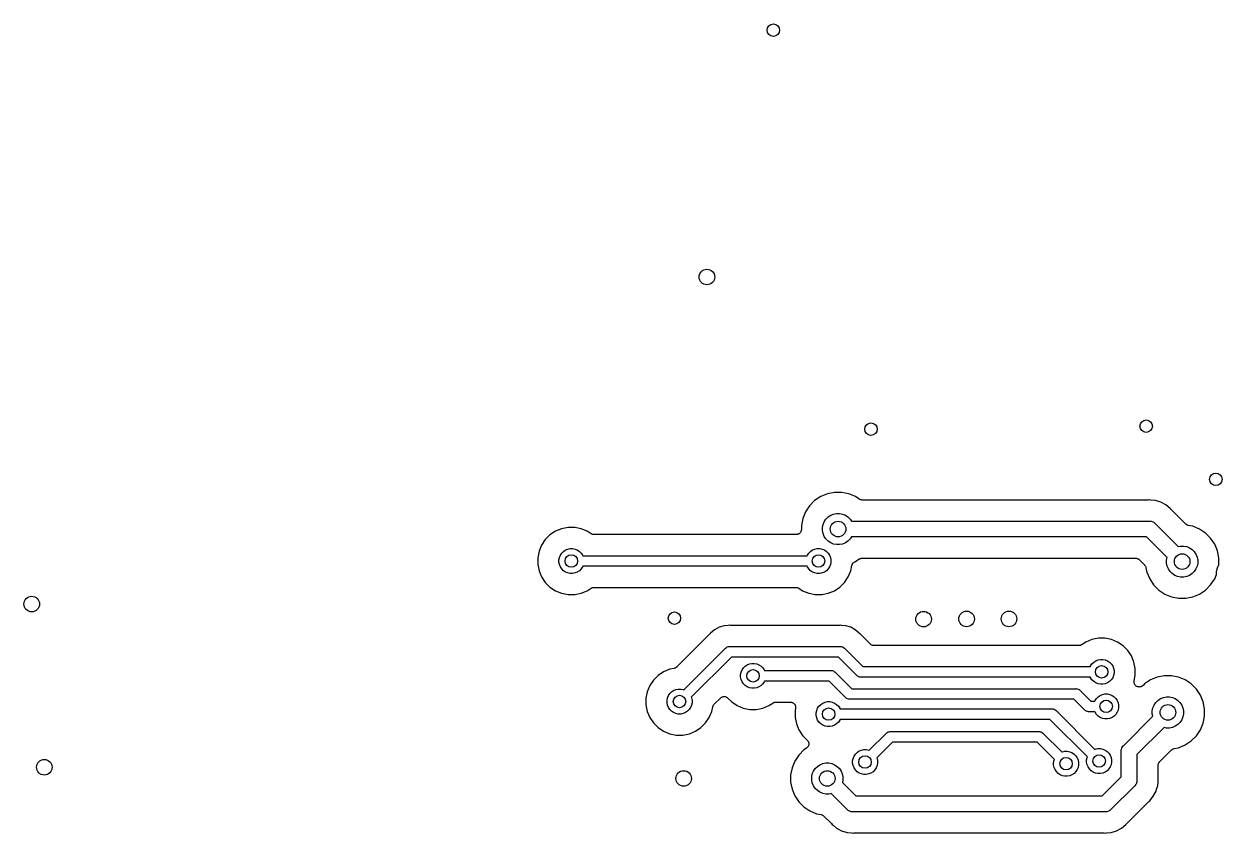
# Model space of a CAD drawing. Extents: x -66 to 211, y -177 to 13.
# Drawn here: x 73.75 to 102.59, y -122.02 to -102.54 of the extents above; entities that cross this region are included whole.
import ezdxf

# ---------------------------------------------------------------- set-up
doc = ezdxf.new("R2010")
doc.units = 0
doc.layers.add('BLACK', color=7, linetype='CONTINUOUS')

msp = doc.modelspace()

# ---------------------------------------------------------------- linework, layer by layer
at = {"layer": 'BLACK', "linetype": 'CONTINUOUS'}
for p, q in [((93.0925, -113.852), (92.9318, -113.919)), ((93.2631, -113.818), (93.0925, -113.852)), ((93.437, -113.818), (93.2631, -113.818)), ((93.6076, -113.852), (93.437, -113.818)), ((93.7683, -113.919), (93.6076, -113.852)), ((92.6642, -114.138), (92.5676, -114.283)), ((92.7872, -114.015), (92.6642, -114.138)), ((92.9318, -113.919), (92.7872, -114.015)), ((93.862, -113.981), (93.7683, -113.919)), ((93.8723, -113.987), (93.862, -113.981)), ((93.8826, -113.993), (93.8723, -113.987)), ((93.8832, -113.993), (93.8826, -113.993)), ((93.8839, -113.993), (93.8832, -113.993)), ((93.895, -113.996), (93.8839, -113.993)), ((93.9062, -114), (93.895, -113.996)), ((93.9069, -114), (93.9062, -114)), ((93.9076, -114), (93.9069, -114)), ((93.9192, -114.002), (93.9076, -114)), ((93.9308, -114.003), (93.9192, -114.002)), ((93.9322, -114.003), (93.9308, -114.003)), ((93.9323, -114.003), (93.9322, -114.003)), ((93.9326, -114.003), (93.9323, -114.003)), ((93.9323, -114.003), (93.9323, -114.003)), ((100.81, -114.003), (93.9326, -114.003)), ((100.815, -114.002), (100.81, -114.003)), ((100.821, -114.002), (100.815, -114.002)), ((100.823, -114.002), (100.821, -114.002)), ((100.851, -113.999), (100.823, -114.002)), ((100.879, -114.002), (100.851, -113.999)), ((100.988, -114.013), (100.879, -114.002)), ((100.879, -114.002), (100.879, -114.002)), ((101.119, -114.053), (100.988, -114.013)), ((101.241, -114.118), (101.119, -114.053)), ((101.347, -114.205), (101.241, -114.118)), ((92.501, -114.444), (92.4671, -114.614)), ((92.5676, -114.283), (92.501, -114.444)), ((93.0178, -114.524), (93.0588, -114.462)), ((93.0588, -114.462), (93.111, -114.41)), ((93.111, -114.41), (93.1725, -114.369)), ((93.1725, -114.369), (93.2407, -114.341)), ((93.2407, -114.341), (93.3131, -114.326)), ((93.3131, -114.326), (93.387, -114.326)), ((93.387, -114.326), (93.4595, -114.341)), ((93.4595, -114.341), (93.5277, -114.369)), ((93.5277, -114.369), (93.5891, -114.41)), ((93.5891, -114.41), (93.6414, -114.462)), ((93.6414, -114.462), (93.6738, -114.511)), ((101.365, -114.227), (101.347, -114.205)), ((101.369, -114.231), (101.365, -114.227)), ((101.372, -114.235), (101.369, -114.231)), ((101.373, -114.236), (101.372, -114.235)), ((101.715, -114.578), (101.373, -114.236)), ((86.5488, -114.755), (86.4164, -114.843)), ((86.6958, -114.694), (86.5488, -114.755)), ((86.8519, -114.663), (86.6958, -114.694)), ((87.0111, -114.663), (86.8519, -114.663)), ((87.1672, -114.694), (87.0111, -114.663)), ((87.3142, -114.755), (87.1672, -114.694)), ((87.4035, -114.815), (87.3142, -114.755)), ((92.4511, -114.768), (92.4456, -114.778)), ((92.4568, -114.757), (92.4511, -114.768)), ((92.457, -114.757), (92.4568, -114.757)), ((92.4573, -114.756), (92.457, -114.757)), ((92.4607, -114.745), (92.4573, -114.756)), ((92.4643, -114.734), (92.4607, -114.745)), ((92.4644, -114.733), (92.4643, -114.734)), ((92.4646, -114.733), (92.4644, -114.733)), ((92.4658, -114.721), (92.4646, -114.733)), ((92.4671, -114.709), (92.4658, -114.721)), ((92.4671, -114.614), (92.4671, -114.707)), ((92.4671, -114.707), (92.4671, -114.708)), ((92.4671, -114.708), (92.4671, -114.708)), ((92.4671, -114.708), (92.4671, -114.708)), ((92.4671, -114.708), (92.4671, -114.709)), ((92.9751, -114.664), (92.9895, -114.592)), ((92.9751, -114.738), (92.9751, -114.664)), ((92.9895, -114.811), (92.9751, -114.738)), ((92.9895, -114.592), (93.0178, -114.524)), ((93.6738, -114.511), (100.841, -114.511)), ((100.841, -114.511), (100.851, -114.51)), ((100.851, -114.51), (100.86, -114.511)), ((100.86, -114.511), (100.86, -114.511)), ((100.86, -114.511), (100.888, -114.514)), ((100.888, -114.514), (100.924, -114.524)), ((100.924, -114.524), (100.957, -114.542)), ((100.957, -114.542), (100.986, -114.566)), ((100.986, -114.566), (100.992, -114.573)), ((100.992, -114.573), (101.539, -115.12)), ((101.724, -114.585), (101.715, -114.578)), ((101.733, -114.593), (101.724, -114.585)), ((101.734, -114.593), (101.733, -114.593)), ((101.734, -114.594), (101.734, -114.593)), ((101.744, -114.599), (101.734, -114.594)), ((101.755, -114.605), (101.744, -114.599)), ((101.756, -114.605), (101.755, -114.605)), ((101.755, -114.605), (101.755, -114.605)), ((101.767, -114.609), (101.756, -114.605)), ((101.778, -114.612), (101.767, -114.609)), ((101.78, -114.613), (101.778, -114.612)), ((101.891, -114.635), (101.78, -114.613)), ((101.78, -114.613), (101.78, -114.613)), ((101.78, -114.613), (101.78, -114.613)), ((101.78, -114.613), (101.78, -114.613)), ((102.051, -114.701), (101.891, -114.635)), ((102.196, -114.798), (102.051, -114.701)), ((86.3039, -114.956), (86.2155, -115.088)), ((86.4164, -114.843), (86.3039, -114.956)), ((87.4138, -114.82), (87.4035, -114.815)), ((87.424, -114.826), (87.4138, -114.82)), ((87.4247, -114.826), (87.424, -114.826)), ((87.4253, -114.826), (87.4247, -114.826)), ((87.4364, -114.83), (87.4253, -114.826)), ((87.4476, -114.833), (87.4364, -114.83)), ((87.4484, -114.833), (87.4476, -114.833)), ((87.449, -114.833), (87.4484, -114.833)), ((87.4606, -114.835), (87.449, -114.833)), ((87.4723, -114.836), (87.4606, -114.835)), ((87.4737, -114.836), (87.4723, -114.836)), ((87.474, -114.836), (87.4737, -114.836)), ((87.4737, -114.836), (87.4737, -114.836)), ((87.4737, -114.836), (87.4737, -114.836)), ((92.3376, -114.836), (87.474, -114.836)), ((92.3493, -114.835), (92.3376, -114.836)), ((92.3609, -114.834), (92.3493, -114.835)), ((92.3616, -114.834), (92.3609, -114.834)), ((92.3623, -114.834), (92.3616, -114.834)), ((92.3735, -114.83), (92.3623, -114.834)), ((92.3847, -114.827), (92.3735, -114.83)), ((92.3853, -114.827), (92.3847, -114.827)), ((92.386, -114.826), (92.3853, -114.827)), ((92.3963, -114.821), (92.386, -114.826)), ((92.4067, -114.816), (92.3963, -114.821)), ((92.4079, -114.815), (92.4067, -114.816)), ((92.4082, -114.815), (92.4079, -114.815)), ((92.4079, -114.815), (92.4079, -114.815)), ((92.4079, -114.815), (92.4079, -114.815)), ((92.4106, -114.813), (92.4082, -114.815)), ((92.4198, -114.805), (92.4106, -114.813)), ((92.4289, -114.798), (92.4198, -114.805)), ((92.4293, -114.798), (92.4289, -114.798)), ((92.4298, -114.797), (92.4293, -114.798)), ((92.4373, -114.788), (92.4298, -114.797)), ((92.4449, -114.779), (92.4373, -114.788)), ((92.4452, -114.779), (92.4449, -114.779)), ((92.4456, -114.778), (92.4452, -114.779)), ((93.0178, -114.879), (92.9895, -114.811)), ((93.0588, -114.94), (93.0178, -114.879)), ((93.111, -114.993), (93.0588, -114.94)), ((93.1725, -115.034), (93.111, -114.993)), ((93.2407, -115.062), (93.1725, -115.034)), ((93.3131, -115.076), (93.2407, -115.062)), ((93.4595, -115.062), (93.387, -115.076)), ((93.5277, -115.034), (93.4595, -115.062)), ((93.5891, -114.993), (93.5277, -115.034)), ((93.6414, -114.94), (93.5891, -114.993)), ((93.6738, -114.892), (93.6414, -114.94)), ((100.772, -114.892), (93.6738, -114.892)), ((101.269, -115.389), (100.772, -114.892)), ((102.319, -114.921), (102.196, -114.798)), ((102.416, -115.065), (102.319, -114.921)), ((102.482, -115.226), (102.416, -115.065)), ((86.1546, -115.235), (86.1235, -115.391)), ((86.2155, -115.088), (86.1546, -115.235)), ((86.643, -115.383), (86.6656, -115.329)), ((86.6656, -115.329), (86.6985, -115.28)), ((86.6985, -115.28), (86.7403, -115.238)), ((86.7403, -115.238), (86.7894, -115.205)), ((86.7894, -115.205), (86.844, -115.182)), ((86.844, -115.182), (86.902, -115.171)), ((86.902, -115.171), (86.961, -115.171)), ((86.961, -115.171), (87.019, -115.182)), ((87.019, -115.182), (87.0736, -115.205)), ((87.0736, -115.205), (87.1227, -115.238)), ((87.1227, -115.238), (87.1645, -115.28)), ((87.1645, -115.28), (87.1974, -115.329)), ((87.1974, -115.329), (87.2036, -115.344)), ((87.2036, -115.344), (92.6081, -115.344)), ((92.6081, -115.344), (92.6143, -115.329)), ((92.6143, -115.329), (92.6472, -115.28)), ((92.6472, -115.28), (92.6889, -115.238)), ((92.6889, -115.238), (92.7381, -115.205)), ((92.7381, -115.205), (92.7927, -115.182)), ((92.7927, -115.182), (92.8506, -115.171)), ((92.8506, -115.171), (92.9097, -115.171)), ((92.9097, -115.171), (92.9677, -115.182)), ((92.9677, -115.182), (93.0223, -115.205)), ((93.0223, -115.205), (93.0714, -115.238)), ((93.0714, -115.238), (93.1132, -115.28)), ((93.1132, -115.28), (93.146, -115.329)), ((93.146, -115.329), (93.1687, -115.383)), ((93.387, -115.076), (93.3131, -115.076)), ((101.539, -115.12), (101.596, -115.109)), ((101.596, -115.109), (101.67, -115.109)), ((101.67, -115.109), (101.742, -115.123)), ((101.742, -115.123), (101.811, -115.151)), ((101.811, -115.151), (101.872, -115.192)), ((101.872, -115.192), (101.924, -115.245)), ((101.924, -115.245), (101.965, -115.306)), ((101.965, -115.306), (101.994, -115.374)), ((102.516, -115.397), (102.482, -115.226)), ((86.1235, -115.391), (86.1235, -115.551)), ((86.1235, -115.551), (86.1546, -115.707)), ((86.6315, -115.441), (86.643, -115.383)), ((86.6315, -115.5), (86.6315, -115.441)), ((86.643, -115.558), (86.6315, -115.5)), ((86.6656, -115.613), (86.643, -115.558)), ((86.6985, -115.662), (86.6656, -115.613)), ((87.1974, -115.613), (87.1645, -115.662)), ((87.2036, -115.598), (87.1974, -115.613)), ((92.6081, -115.598), (87.2036, -115.598)), ((92.6143, -115.613), (92.6081, -115.598)), ((92.6472, -115.662), (92.6143, -115.613)), ((93.146, -115.613), (93.1132, -115.662)), ((93.1687, -115.558), (93.146, -115.613)), ((93.1687, -115.383), (93.1802, -115.441)), ((93.1802, -115.5), (93.1687, -115.558)), ((93.1802, -115.441), (93.1802, -115.5)), ((93.6571, -115.707), (93.6822, -115.581)), ((93.6822, -115.581), (93.6823, -115.58)), ((93.6823, -115.58), (93.6826, -115.579)), ((93.6823, -115.58), (93.6823, -115.58)), ((93.6823, -115.58), (93.6823, -115.58)), ((93.6826, -115.579), (93.6861, -115.568)), ((93.6861, -115.568), (93.6896, -115.556)), ((93.6896, -115.556), (93.6899, -115.556)), ((93.6899, -115.556), (93.6901, -115.555)), ((93.6901, -115.555), (93.6958, -115.545)), ((93.6958, -115.545), (93.7013, -115.535)), ((93.7013, -115.535), (93.7017, -115.534)), ((93.7017, -115.534), (93.702, -115.534)), ((93.702, -115.534), (93.7096, -115.525)), ((93.7096, -115.525), (93.7171, -115.515)), ((93.7171, -115.515), (93.7176, -115.515)), ((93.7176, -115.515), (93.718, -115.515)), ((93.718, -115.515), (93.7271, -115.507)), ((93.7271, -115.507), (93.7363, -115.5)), ((93.7363, -115.5), (93.7368, -115.499)), ((93.7368, -115.499), (93.7373, -115.499)), ((93.7373, -115.499), (93.7477, -115.494)), ((93.7477, -115.494), (93.7582, -115.488)), ((93.7582, -115.488), (93.7683, -115.484)), ((93.7683, -115.484), (93.862, -115.421)), ((93.862, -115.421), (93.8623, -115.421)), ((93.8623, -115.421), (93.8635, -115.42)), ((93.8623, -115.421), (93.8623, -115.421)), ((93.8623, -115.421), (93.8623, -115.421)), ((93.8635, -115.42), (93.8739, -115.415)), ((93.8739, -115.415), (93.8842, -115.409)), ((93.8842, -115.409), (93.8849, -115.409)), ((93.8849, -115.409), (93.8855, -115.409)), ((93.8855, -115.409), (93.8968, -115.406)), ((93.8968, -115.406), (93.9079, -115.402)), ((93.9079, -115.402), (93.9086, -115.402)), ((93.9086, -115.402), (93.9093, -115.402)), ((93.9093, -115.402), (93.921, -115.401)), ((93.921, -115.401), (93.9326, -115.4)), ((93.9326, -115.4), (100.509, -115.4)), ((100.509, -115.4), (100.509, -115.4)), ((100.509, -115.4), (100.509, -115.4)), ((100.509, -115.4), (100.509, -115.4)), ((100.509, -115.4), (100.511, -115.4)), ((100.511, -115.4), (100.522, -115.401)), ((100.522, -115.401), (100.534, -115.402)), ((100.534, -115.402), (100.535, -115.403)), ((100.535, -115.403), (100.535, -115.403)), ((100.535, -115.403), (100.546, -115.406)), ((100.546, -115.406), (100.558, -115.41)), ((100.558, -115.41), (100.558, -115.41)), ((100.558, -115.41), (100.559, -115.41)), ((100.559, -115.41), (100.569, -115.416)), ((100.569, -115.416), (100.579, -115.421)), ((100.579, -115.421), (100.58, -115.422)), ((100.58, -115.422), (100.581, -115.422)), ((100.581, -115.422), (100.589, -115.43)), ((100.589, -115.43), (100.599, -115.437)), ((100.599, -115.437), (100.727, -115.566)), ((100.727, -115.566), (100.727, -115.566)), ((100.727, -115.566), (100.727, -115.566)), ((100.727, -115.566), (100.727, -115.566)), ((100.727, -115.566), (100.728, -115.567)), ((100.728, -115.567), (100.736, -115.576)), ((100.736, -115.576), (100.743, -115.585)), ((100.743, -115.585), (100.743, -115.586)), ((100.743, -115.586), (100.744, -115.586)), ((100.744, -115.586), (100.749, -115.597)), ((100.749, -115.597), (100.755, -115.607)), ((100.755, -115.607), (100.755, -115.608)), ((100.755, -115.608), (100.755, -115.608)), ((100.755, -115.608), (100.759, -115.619)), ((100.759, -115.619), (100.762, -115.631)), ((100.762, -115.631), (100.784, -115.741)), ((101.258, -115.447), (101.269, -115.389)), ((101.258, -115.521), (101.258, -115.447)), ((101.272, -115.593), (101.258, -115.521)), ((101.301, -115.661), (101.272, -115.593)), ((101.994, -115.593), (101.965, -115.661)), ((101.994, -115.374), (102.008, -115.447)), ((102.008, -115.521), (101.994, -115.593)), ((102.008, -115.447), (102.008, -115.521)), ((102.475, -115.658), (102.503, -115.59)), ((102.503, -115.59), (102.516, -115.571)), ((102.516, -115.571), (102.516, -115.397)), ((86.1546, -115.707), (86.2155, -115.854)), ((86.2155, -115.854), (86.3039, -115.986)), ((86.7403, -115.704), (86.6985, -115.662)), ((86.7894, -115.737), (86.7403, -115.704)), ((86.844, -115.759), (86.7894, -115.737)), ((86.902, -115.771), (86.844, -115.759)), ((86.961, -115.771), (86.902, -115.771)), ((87.019, -115.759), (86.961, -115.771)), ((87.0736, -115.737), (87.019, -115.759)), ((87.1227, -115.704), (87.0736, -115.737)), ((87.1645, -115.662), (87.1227, -115.704)), ((92.6889, -115.704), (92.6472, -115.662)), ((92.7381, -115.737), (92.6889, -115.704)), ((92.7927, -115.759), (92.7381, -115.737)), ((92.8506, -115.771), (92.7927, -115.759)), ((92.9097, -115.771), (92.8506, -115.771)), ((92.9677, -115.759), (92.9097, -115.771)), ((93.0223, -115.737), (92.9677, -115.759)), ((93.0714, -115.704), (93.0223, -115.737)), ((93.1132, -115.662), (93.0714, -115.704)), ((93.5078, -115.986), (93.5962, -115.854)), ((93.5962, -115.854), (93.6571, -115.707)), ((100.784, -115.741), (100.851, -115.902)), ((100.851, -115.902), (100.947, -116.047)), ((101.342, -115.723), (101.301, -115.661)), ((101.394, -115.775), (101.342, -115.723)), ((101.455, -115.816), (101.394, -115.775)), ((101.524, -115.844), (101.455, -115.816)), ((101.596, -115.859), (101.524, -115.844)), ((101.67, -115.859), (101.596, -115.859)), ((101.742, -115.844), (101.67, -115.859)), ((101.811, -115.816), (101.742, -115.844)), ((101.872, -115.775), (101.811, -115.816)), ((101.924, -115.723), (101.872, -115.775)), ((101.965, -115.661), (101.924, -115.723)), ((102.319, -116.047), (102.416, -115.902)), ((102.416, -115.902), (102.46, -115.794)), ((102.46, -115.731), (102.475, -115.658)), ((102.46, -115.794), (102.46, -115.731)), ((86.3039, -115.986), (86.4164, -116.099)), ((86.4164, -116.099), (86.5488, -116.187)), ((86.5488, -116.187), (86.6958, -116.248)), ((87.1672, -116.248), (87.3142, -116.187)), ((87.3142, -116.187), (87.4035, -116.127)), ((87.4035, -116.127), (87.4037, -116.127)), ((87.4037, -116.127), (87.4038, -116.127)), ((87.4038, -116.127), (87.405, -116.126)), ((87.4038, -116.127), (87.4038, -116.127)), ((87.405, -116.126), (87.4154, -116.121)), ((87.4154, -116.121), (87.4256, -116.116)), ((87.4256, -116.116), (87.4263, -116.115)), ((87.4263, -116.115), (87.427, -116.115)), ((87.427, -116.115), (87.4382, -116.112)), ((87.4382, -116.112), (87.4494, -116.108)), ((87.4494, -116.108), (87.4501, -116.108)), ((87.4501, -116.108), (87.4508, -116.108)), ((87.4508, -116.108), (87.4624, -116.107)), ((87.4624, -116.107), (87.474, -116.106)), ((87.474, -116.106), (92.3376, -116.106)), ((92.3376, -116.106), (92.3379, -116.106)), ((92.3379, -116.106), (92.338, -116.106)), ((92.338, -116.106), (92.338, -116.106)), ((92.338, -116.106), (92.3394, -116.106)), ((92.3394, -116.106), (92.351, -116.107)), ((92.351, -116.107), (92.3626, -116.108)), ((92.3626, -116.108), (92.3633, -116.109)), ((92.3633, -116.109), (92.364, -116.109)), ((92.364, -116.109), (92.3752, -116.112)), ((92.3752, -116.112), (92.3863, -116.116)), ((92.3863, -116.116), (92.387, -116.116)), ((92.387, -116.116), (92.3877, -116.116)), ((92.3877, -116.116), (92.3979, -116.122)), ((92.3979, -116.122), (92.4082, -116.127)), ((92.4082, -116.127), (92.4974, -116.187)), ((92.4974, -116.187), (92.6445, -116.248)), ((93.1159, -116.248), (93.2629, -116.187)), ((93.2629, -116.187), (93.3952, -116.099)), ((93.3952, -116.099), (93.5078, -115.986)), ((100.947, -116.047), (101.07, -116.17)), ((101.07, -116.17), (101.215, -116.266)), ((102.051, -116.266), (102.196, -116.17)), ((102.196, -116.17), (102.319, -116.047)), ((86.6958, -116.248), (86.8519, -116.279)), ((86.8519, -116.279), (87.0111, -116.279)), ((87.0111, -116.279), (87.1672, -116.248)), ((92.6445, -116.248), (92.8006, -116.279)), ((92.8006, -116.279), (92.9598, -116.279)), ((92.9598, -116.279), (93.1159, -116.248)), ((101.215, -116.266), (101.375, -116.333)), ((101.375, -116.333), (101.546, -116.367)), ((101.546, -116.367), (101.72, -116.367)), ((101.72, -116.367), (101.891, -116.333)), ((101.891, -116.333), (102.051, -116.266)), ((90.4897, -117.066), (90.3794, -117.125)), ((90.6094, -117.03), (90.4897, -117.066)), ((90.7089, -117.02), (90.6094, -117.03)), ((90.7339, -117.017), (90.7089, -117.02)), ((90.7089, -117.02), (90.7089, -117.02)), ((90.7589, -117.02), (90.7339, -117.017)), ((90.7642, -117.02), (90.7589, -117.02)), ((90.7695, -117.02), (90.7642, -117.02)), ((90.7713, -117.02), (90.7695, -117.02)), ((93.3736, -117.02), (90.7713, -117.02)), ((93.3789, -117.02), (93.3736, -117.02)), ((93.3843, -117.02), (93.3789, -117.02)), ((93.3861, -117.02), (93.3843, -117.02)), ((93.411, -117.017), (93.3861, -117.02)), ((93.436, -117.02), (93.411, -117.017)), ((93.5355, -117.03), (93.436, -117.02)), ((93.436, -117.02), (93.436, -117.02)), ((93.6552, -117.066), (93.5355, -117.03)), ((93.7655, -117.125), (93.6552, -117.066)), ((90.2584, -117.233), (89.4696, -118.022)), ((90.2618, -117.229), (90.2584, -117.233)), ((90.2656, -117.225), (90.2618, -117.229)), ((90.2668, -117.224), (90.2656, -117.225)), ((90.2827, -117.204), (90.2668, -117.224)), ((90.3794, -117.125), (90.2827, -117.204)), ((93.8622, -117.204), (93.7655, -117.125)), ((93.8782, -117.224), (93.8622, -117.204)), ((93.8819, -117.227), (93.8782, -117.224)), ((93.8853, -117.232), (93.8819, -117.227)), ((93.8865, -117.233), (93.8853, -117.232)), ((94.1199, -117.466), (93.8865, -117.233)), ((99.4593, -117.361), (99.3123, -117.422)), ((99.6154, -117.33), (99.4593, -117.361)), ((99.7746, -117.33), (99.6154, -117.33)), ((99.9307, -117.361), (99.7746, -117.33)), ((100.078, -117.422), (99.9307, -117.361)), ((89.6376, -118.572), (90.6397, -117.57)), ((90.6397, -117.57), (90.6436, -117.565)), ((90.6436, -117.565), (90.663, -117.549)), ((90.663, -117.549), (90.685, -117.537)), ((90.685, -117.537), (90.709, -117.53)), ((90.709, -117.53), (90.7276, -117.528)), ((90.7276, -117.528), (90.7276, -117.528)), ((90.7276, -117.528), (90.7339, -117.528)), ((90.7339, -117.528), (90.7401, -117.528)), ((90.7401, -117.528), (93.4048, -117.528)), ((93.4048, -117.528), (93.411, -117.528)), ((93.411, -117.528), (93.4173, -117.528)), ((93.4173, -117.528), (93.4359, -117.53)), ((93.4359, -117.53), (93.4599, -117.537)), ((93.4599, -117.537), (93.4819, -117.549)), ((93.4819, -117.549), (93.5013, -117.565)), ((93.5013, -117.565), (93.5053, -117.57)), ((93.5053, -117.57), (93.9467, -118.011)), ((94.129, -117.474), (94.1199, -117.466)), ((94.1379, -117.481), (94.129, -117.474)), ((94.1385, -117.481), (94.1379, -117.481)), ((94.139, -117.482), (94.1385, -117.481)), ((94.1494, -117.487), (94.139, -117.482)), ((94.1597, -117.493), (94.1494, -117.487)), ((94.1603, -117.493), (94.1597, -117.493)), ((94.1609, -117.494), (94.1603, -117.493)), ((94.1721, -117.497), (94.1609, -117.494)), ((94.1833, -117.501), (94.1721, -117.497)), ((94.184, -117.501), (94.1833, -117.501)), ((94.1846, -117.501), (94.184, -117.501)), ((94.1963, -117.502), (94.1846, -117.501)), ((94.2079, -117.503), (94.1963, -117.502)), ((94.2092, -117.503), (94.2079, -117.503)), ((94.2093, -117.503), (94.2092, -117.503)), ((94.2097, -117.503), (94.2093, -117.503)), ((94.2093, -117.503), (94.2093, -117.503)), ((99.1525, -117.503), (94.2097, -117.503)), ((99.1641, -117.502), (99.1525, -117.503)), ((99.1757, -117.501), (99.1641, -117.502)), ((99.1764, -117.501), (99.1757, -117.501)), ((99.1771, -117.501), (99.1764, -117.501)), ((99.1883, -117.498), (99.1771, -117.501)), ((99.1995, -117.494), (99.1883, -117.498)), ((99.2002, -117.494), (99.1995, -117.494)), ((99.2009, -117.494), (99.2002, -117.494)), ((99.2111, -117.488), (99.2009, -117.494)), ((99.2215, -117.483), (99.2111, -117.488)), ((99.2227, -117.482), (99.2215, -117.483)), ((99.2228, -117.482), (99.2227, -117.482)), ((99.2227, -117.482), (99.2227, -117.482)), ((99.223, -117.482), (99.2228, -117.482)), ((99.3123, -117.422), (99.223, -117.482)), ((100.21, -117.511), (100.078, -117.422)), ((100.323, -117.623), (100.21, -117.511)), ((100.411, -117.756), (100.323, -117.623)), ((90.7865, -117.782), (89.8172, -118.752)), ((93.3584, -117.782), (90.7865, -117.782)), ((91.1626, -117.968), (91.2172, -117.945)), ((91.2172, -117.945), (91.2752, -117.934)), ((91.2752, -117.934), (91.3343, -117.934)), ((91.3343, -117.934), (91.3923, -117.945)), ((91.3923, -117.945), (91.4468, -117.968)), ((93.7999, -118.224), (93.3584, -117.782)), ((99.4291, -117.996), (99.462, -117.947)), ((99.462, -117.947), (99.5038, -117.905)), ((99.5038, -117.905), (99.5529, -117.873)), ((99.5529, -117.873), (99.6075, -117.85)), ((99.6075, -117.85), (99.6655, -117.838)), ((99.6655, -117.838), (99.7245, -117.838)), ((99.7245, -117.838), (99.7825, -117.85)), ((99.7825, -117.85), (99.8371, -117.873)), ((99.8371, -117.873), (99.8862, -117.905)), ((99.8862, -117.905), (99.928, -117.947)), ((99.928, -117.947), (99.9609, -117.996)), ((100.472, -117.903), (100.411, -117.756)), ((100.503, -118.059), (100.472, -117.903)), ((89.0199, -118.227), (88.9074, -118.339)), ((89.1523, -118.138), (89.0199, -118.227)), ((89.2993, -118.077), (89.1523, -118.138)), ((89.4046, -118.056), (89.2993, -118.077)), ((89.4158, -118.053), (89.4046, -118.056)), ((89.427, -118.05), (89.4158, -118.053)), ((89.4276, -118.049), (89.427, -118.05)), ((89.4283, -118.049), (89.4276, -118.049)), ((89.4386, -118.044), (89.4283, -118.049)), ((89.449, -118.038), (89.4386, -118.044)), ((89.4496, -118.038), (89.449, -118.038)), ((89.4502, -118.037), (89.4496, -118.038)), ((89.4592, -118.03), (89.4502, -118.037)), ((89.4684, -118.023), (89.4592, -118.03)), ((89.4694, -118.022), (89.4684, -118.023)), ((89.4696, -118.022), (89.4694, -118.022)), ((89.4694, -118.022), (89.4694, -118.022)), ((89.4694, -118.022), (89.4694, -118.022)), ((91.0047, -118.204), (91.0163, -118.146)), ((91.0047, -118.263), (91.0047, -118.204)), ((91.0163, -118.146), (91.0389, -118.092)), ((91.0389, -118.092), (91.0717, -118.043)), ((91.0717, -118.043), (91.1135, -118.001)), ((91.1135, -118.001), (91.1626, -117.968)), ((91.4468, -117.968), (91.496, -118.001)), ((91.496, -118.001), (91.5378, -118.043)), ((91.5378, -118.043), (91.5706, -118.092)), ((91.5706, -118.092), (91.5769, -118.107)), ((91.5769, -118.107), (93.1832, -118.107)), ((93.1832, -118.107), (93.1894, -118.106)), ((93.1894, -118.106), (93.1956, -118.107)), ((93.1956, -118.107), (93.2143, -118.109)), ((93.2143, -118.109), (93.2382, -118.116)), ((93.2382, -118.116), (93.2603, -118.128)), ((93.2603, -118.128), (93.2796, -118.144)), ((93.2796, -118.144), (93.2836, -118.148)), ((93.2836, -118.148), (93.6793, -118.544)), ((93.8038, -118.229), (93.7999, -118.224)), ((93.8114, -118.235), (93.8038, -118.229)), ((93.8232, -118.244), (93.8114, -118.235)), ((93.9467, -118.011), (99.4229, -118.011)), ((99.4229, -118.011), (99.4291, -117.996)), ((99.9609, -117.996), (99.9835, -118.051)), ((99.9835, -118.226), (99.9609, -118.28)), ((99.9835, -118.051), (99.995, -118.109)), ((99.995, -118.168), (99.9835, -118.226)), ((99.995, -118.109), (99.995, -118.168)), ((100.476, -118.352), (100.503, -118.218)), ((100.503, -118.218), (100.503, -118.059)), ((101.203, -118.233), (101.033, -118.267)), ((101.377, -118.233), (101.203, -118.233)), ((101.548, -118.267), (101.377, -118.233)), ((88.819, -118.471), (88.7581, -118.619)), ((88.9074, -118.339), (88.819, -118.471)), ((91.0163, -118.321), (91.0047, -118.263)), ((91.0389, -118.376), (91.0163, -118.321)), ((91.0717, -118.425), (91.0389, -118.376)), ((91.1135, -118.467), (91.0717, -118.425)), ((91.1626, -118.5), (91.1135, -118.467)), ((91.2172, -118.522), (91.1626, -118.5)), ((91.2752, -118.534), (91.2172, -118.522)), ((91.3923, -118.522), (91.3343, -118.534)), ((91.4468, -118.5), (91.3923, -118.522)), ((91.496, -118.467), (91.4468, -118.5)), ((91.5378, -118.425), (91.496, -118.467)), ((91.5706, -118.376), (91.5378, -118.425)), ((91.5769, -118.361), (91.5706, -118.376)), ((93.1368, -118.361), (91.5769, -118.361)), ((93.5324, -118.756), (93.1368, -118.361)), ((93.8452, -118.256), (93.8232, -118.244)), ((93.8692, -118.264), (93.8452, -118.256)), ((93.8941, -118.266), (93.8692, -118.264)), ((93.9003, -118.265), (93.8941, -118.266)), ((99.4229, -118.265), (93.9003, -118.265)), ((99.4291, -118.28), (99.4229, -118.265)), ((99.462, -118.33), (99.4291, -118.28)), ((99.5038, -118.371), (99.462, -118.33)), ((99.5529, -118.404), (99.5038, -118.371)), ((99.6075, -118.427), (99.5529, -118.404)), ((99.6655, -118.438), (99.6075, -118.427)), ((99.7245, -118.438), (99.6655, -118.438)), ((99.7825, -118.427), (99.7245, -118.438)), ((99.8371, -118.404), (99.7825, -118.427)), ((99.8862, -118.371), (99.8371, -118.404)), ((99.928, -118.33), (99.8862, -118.371)), ((99.9609, -118.28), (99.928, -118.33)), ((100.474, -118.376), (100.475, -118.364)), ((100.474, -118.377), (100.474, -118.376)), ((100.474, -118.376), (100.474, -118.376)), ((100.475, -118.389), (100.474, -118.377)), ((100.475, -118.364), (100.476, -118.352)), ((100.476, -118.401), (100.475, -118.389)), ((100.48, -118.413), (100.476, -118.401)), ((100.476, -118.401), (100.476, -118.401)), ((100.476, -118.401), (100.476, -118.401)), ((100.483, -118.425), (100.48, -118.413)), ((100.489, -118.436), (100.483, -118.425)), ((100.483, -118.425), (100.483, -118.425)), ((100.483, -118.425), (100.483, -118.425)), ((100.495, -118.447), (100.489, -118.436)), ((100.503, -118.456), (100.495, -118.447)), ((100.495, -118.447), (100.495, -118.447)), ((100.495, -118.447), (100.495, -118.447)), ((100.51, -118.466), (100.503, -118.456)), ((100.511, -118.466), (100.51, -118.466)), ((100.52, -118.474), (100.511, -118.466)), ((100.511, -118.466), (100.511, -118.466)), ((100.53, -118.482), (100.52, -118.474)), ((100.541, -118.488), (100.53, -118.482)), ((100.53, -118.482), (100.53, -118.482)), ((100.53, -118.482), (100.53, -118.482)), ((100.551, -118.494), (100.541, -118.488)), ((100.552, -118.494), (100.551, -118.494)), ((100.551, -118.494), (100.551, -118.494)), ((100.563, -118.497), (100.552, -118.494)), ((100.575, -118.501), (100.563, -118.497)), ((100.588, -118.502), (100.575, -118.501)), ((100.575, -118.501), (100.575, -118.501)), ((100.575, -118.501), (100.575, -118.501)), ((100.6, -118.504), (100.588, -118.502)), ((100.612, -118.503), (100.6, -118.504)), ((100.6, -118.504), (100.6, -118.504)), ((100.6, -118.504), (100.6, -118.504)), ((100.624, -118.502), (100.612, -118.503)), ((100.625, -118.501), (100.624, -118.501)), ((100.624, -118.501), (100.624, -118.502)), ((100.636, -118.498), (100.625, -118.501)), ((100.648, -118.495), (100.636, -118.498)), ((100.659, -118.489), (100.648, -118.494)), ((100.648, -118.494), (100.648, -118.495)), ((100.648, -118.495), (100.648, -118.495)), ((100.67, -118.483), (100.659, -118.489)), ((100.68, -118.475), (100.67, -118.483)), ((100.67, -118.483), (100.67, -118.483)), ((100.67, -118.483), (100.67, -118.483)), ((100.689, -118.468), (100.68, -118.475)), ((100.69, -118.468), (100.689, -118.468)), ((100.691, -118.466), (100.69, -118.468)), ((100.69, -118.468), (100.69, -118.468)), ((100.69, -118.468), (100.69, -118.468)), ((100.727, -118.43), (100.691, -118.466)), ((100.872, -118.333), (100.727, -118.43)), ((101.033, -118.267), (100.872, -118.333)), ((101.708, -118.333), (101.548, -118.267)), ((101.853, -118.43), (101.708, -118.333)), ((101.976, -118.553), (101.853, -118.43)), ((88.7581, -118.619), (88.727, -118.775)), ((88.727, -118.775), (88.727, -118.934)), ((89.235, -118.825), (89.2465, -118.767)), ((89.2465, -118.767), (89.2691, -118.712)), ((89.2691, -118.712), (89.302, -118.663)), ((89.302, -118.663), (89.3438, -118.621)), ((89.3438, -118.621), (89.3929, -118.588)), ((89.3929, -118.588), (89.4475, -118.566)), ((89.4475, -118.566), (89.5055, -118.554)), ((89.5055, -118.554), (89.5645, -118.554)), ((89.5645, -118.554), (89.6225, -118.566)), ((89.6225, -118.566), (89.6376, -118.572)), ((89.8172, -118.752), (89.8235, -118.767)), ((89.8235, -118.767), (89.835, -118.825)), ((90.3676, -118.92), (90.5179, -118.769)), ((90.5179, -118.769), (90.5186, -118.769)), ((90.5186, -118.769), (90.5192, -118.768)), ((90.5186, -118.769), (90.5186, -118.769)), ((90.5186, -118.769), (90.5186, -118.769)), ((90.5192, -118.768), (90.5285, -118.761)), ((90.5285, -118.761), (90.5378, -118.753)), ((90.5378, -118.753), (90.5382, -118.753)), ((90.5382, -118.753), (90.5386, -118.753)), ((90.5386, -118.753), (90.5492, -118.747)), ((90.5492, -118.747), (90.5598, -118.742)), ((90.5598, -118.742), (90.5602, -118.741)), ((90.5602, -118.741), (90.5606, -118.741)), ((90.5606, -118.741), (90.5721, -118.738)), ((90.5721, -118.738), (90.5835, -118.734)), ((90.5835, -118.734), (90.584, -118.734)), ((90.584, -118.734), (90.5844, -118.734)), ((90.5844, -118.734), (90.5964, -118.733)), ((90.5964, -118.733), (90.6082, -118.732)), ((90.6082, -118.732), (90.6086, -118.732)), ((90.6086, -118.732), (90.6091, -118.732)), ((90.6091, -118.732), (90.6209, -118.733)), ((90.6209, -118.733), (90.6328, -118.735)), ((90.6328, -118.735), (90.6333, -118.735)), ((90.6333, -118.735), (90.6337, -118.735)), ((90.6337, -118.735), (90.6451, -118.738)), ((90.6451, -118.738), (90.6566, -118.742)), ((90.6566, -118.742), (90.6569, -118.742)), ((90.6569, -118.742), (90.6574, -118.742)), ((90.6574, -118.742), (90.6679, -118.748)), ((90.6679, -118.748), (90.6784, -118.754)), ((90.6784, -118.754), (90.6787, -118.754)), ((90.6787, -118.754), (90.6791, -118.754)), ((90.6791, -118.754), (90.6883, -118.762)), ((90.6883, -118.762), (90.6975, -118.769)), ((90.6975, -118.769), (90.7897, -118.861)), ((91.3343, -118.534), (91.2752, -118.534)), ((93.5364, -118.761), (93.5324, -118.756)), ((93.5558, -118.777), (93.5364, -118.761)), ((93.5778, -118.789), (93.5558, -118.777)), ((93.6018, -118.796), (93.5778, -118.789)), ((93.6204, -118.798), (93.6018, -118.796)), ((93.6267, -118.799), (93.6204, -118.798)), ((93.6204, -118.798), (93.6204, -118.798)), ((93.6329, -118.798), (93.6267, -118.799)), ((99.0274, -118.798), (93.6329, -118.798)), ((93.6793, -118.544), (99.0737, -118.544)), ((99.2857, -119.056), (99.0274, -118.798)), ((99.0737, -118.544), (99.08, -118.543)), ((99.08, -118.543), (99.0862, -118.544)), ((99.0862, -118.544), (99.1049, -118.546)), ((99.1049, -118.546), (99.1288, -118.553)), ((99.1288, -118.553), (99.1509, -118.565)), ((99.1509, -118.565), (99.1702, -118.581)), ((99.1702, -118.581), (99.1742, -118.586)), ((99.1742, -118.586), (99.4326, -118.844)), ((99.5384, -118.829), (99.5712, -118.78)), ((99.5712, -118.78), (99.613, -118.738)), ((99.613, -118.738), (99.6621, -118.705)), ((99.6621, -118.705), (99.7167, -118.683)), ((99.7167, -118.683), (99.7747, -118.671)), ((99.7747, -118.671), (99.8338, -118.671)), ((99.8338, -118.671), (99.8917, -118.683)), ((99.8917, -118.683), (99.9463, -118.705)), ((99.9463, -118.705), (99.9955, -118.738)), ((99.9955, -118.738), (100.037, -118.78)), ((100.037, -118.78), (100.07, -118.829)), ((101.051, -118.825), (101.112, -118.784)), ((101.112, -118.784), (101.181, -118.755)), ((101.181, -118.755), (101.253, -118.741)), ((101.253, -118.741), (101.327, -118.741)), ((101.327, -118.741), (101.4, -118.755)), ((101.4, -118.755), (101.468, -118.784)), ((101.468, -118.784), (101.529, -118.825)), ((102.073, -118.698), (101.976, -118.553)), ((102.139, -118.858), (102.073, -118.698)), ((88.727, -118.934), (88.7581, -119.09)), ((88.7581, -119.09), (88.819, -119.237)), ((89.235, -118.884), (89.235, -118.825)), ((89.2465, -118.942), (89.235, -118.884)), ((89.2691, -118.996), (89.2465, -118.942)), ((89.302, -119.045), (89.2691, -118.996)), ((89.3438, -119.087), (89.302, -119.045)), ((89.3929, -119.12), (89.3438, -119.087)), ((89.7262, -119.087), (89.6771, -119.12)), ((89.768, -119.045), (89.7262, -119.087)), ((89.8009, -118.996), (89.768, -119.045)), ((89.8235, -118.942), (89.8009, -118.996)), ((89.835, -118.884), (89.8235, -118.942)), ((89.835, -118.825), (89.835, -118.884)), ((90.251, -119.237), (90.3119, -119.09)), ((90.3119, -119.09), (90.3329, -118.985)), ((90.3329, -118.985), (90.333, -118.984)), ((90.333, -118.984), (90.3332, -118.983)), ((90.333, -118.984), (90.333, -118.984)), ((90.333, -118.984), (90.333, -118.984)), ((90.3332, -118.983), (90.3368, -118.972)), ((90.3368, -118.972), (90.3402, -118.961)), ((90.3402, -118.961), (90.3405, -118.96)), ((90.3405, -118.96), (90.3408, -118.959)), ((90.3408, -118.959), (90.3464, -118.949)), ((90.3464, -118.949), (90.3519, -118.939)), ((90.3519, -118.939), (90.3524, -118.938)), ((90.3524, -118.938), (90.3527, -118.938)), ((90.3527, -118.938), (90.3602, -118.929)), ((90.3602, -118.929), (90.3676, -118.92)), ((90.7897, -118.861), (90.922, -118.95)), ((90.922, -118.95), (91.0691, -119.011)), ((91.0691, -119.011), (91.2252, -119.042)), ((91.2252, -119.042), (91.3843, -119.042)), ((91.3843, -119.042), (91.5404, -119.011)), ((91.5404, -119.011), (91.6875, -118.95)), ((91.6875, -118.95), (91.7767, -118.89)), ((91.7767, -118.89), (91.777, -118.89)), ((91.777, -118.89), (91.7782, -118.889)), ((91.777, -118.89), (91.777, -118.89)), ((91.777, -118.89), (91.777, -118.89)), ((91.7782, -118.889), (91.7886, -118.884)), ((91.7886, -118.884), (91.7989, -118.878)), ((91.7989, -118.878), (91.7996, -118.878)), ((91.7996, -118.878), (91.8002, -118.878)), ((91.8002, -118.878), (91.8114, -118.875)), ((91.8114, -118.875), (91.8226, -118.871)), ((91.8226, -118.871), (91.8233, -118.871)), ((91.8233, -118.871), (91.824, -118.871)), ((91.824, -118.871), (91.8357, -118.87)), ((91.8357, -118.87), (91.8473, -118.869)), ((91.8473, -118.869), (92.2027, -118.869)), ((92.2027, -118.869), (92.2036, -118.869)), ((92.2036, -118.869), (92.2037, -118.869)), ((92.2037, -118.869), (92.2037, -118.869)), ((92.2037, -118.869), (92.2044, -118.869)), ((92.2044, -118.869), (92.2164, -118.87)), ((92.2164, -118.87), (92.2283, -118.871)), ((92.2283, -118.871), (92.2287, -118.872)), ((92.2287, -118.872), (92.2291, -118.872)), ((92.2291, -118.872), (92.2404, -118.875)), ((92.2404, -118.875), (92.252, -118.879)), ((92.252, -118.879), (92.2523, -118.879)), ((92.2523, -118.879), (92.2527, -118.879)), ((92.2527, -118.879), (92.2631, -118.885)), ((92.2631, -118.885), (92.2738, -118.891)), ((92.2738, -118.891), (92.2741, -118.891)), ((92.2741, -118.891), (92.2744, -118.891)), ((92.2744, -118.891), (92.2835, -118.899)), ((92.2835, -118.899), (92.2929, -118.906)), ((92.2929, -118.906), (92.2931, -118.907)), ((92.2931, -118.907), (92.2934, -118.907)), ((92.2934, -118.907), (92.3009, -118.916)), ((92.3009, -118.916), (92.3085, -118.926)), ((92.3085, -118.926), (92.3087, -118.926)), ((92.3087, -118.926), (92.3089, -118.926)), ((92.3089, -118.926), (92.3145, -118.937)), ((92.3145, -118.937), (92.3201, -118.948)), ((92.3272, -119.021), (92.316, -119.077)), ((92.316, -119.077), (92.316, -119.236)), ((92.3201, -118.948), (92.3202, -118.948)), ((92.3202, -118.948), (92.3204, -118.948)), ((92.3204, -118.948), (92.3238, -118.96)), ((92.3238, -118.96), (92.3273, -118.971)), ((92.3284, -119.009), (92.3272, -119.021)), ((92.3273, -118.971), (92.3273, -118.972)), ((92.3273, -118.972), (92.3274, -118.972)), ((92.3274, -118.972), (92.3285, -118.984)), ((92.3297, -118.997), (92.3284, -119.009)), ((92.3285, -118.984), (92.3297, -118.996)), ((92.3297, -118.996), (92.3296, -118.996)), ((92.3296, -118.996), (92.3297, -118.997)), ((92.824, -119.127), (92.8355, -119.069)), ((92.8355, -119.069), (92.8582, -119.014)), ((92.8582, -119.014), (92.891, -118.965)), ((92.891, -118.965), (92.9328, -118.923)), ((92.9328, -118.923), (92.9819, -118.891)), ((92.9819, -118.891), (93.0365, -118.868)), ((93.0365, -118.868), (93.0945, -118.856)), ((93.0945, -118.856), (93.1536, -118.856)), ((93.1536, -118.856), (93.2115, -118.868)), ((93.2115, -118.868), (93.2661, -118.891)), ((93.2661, -118.891), (93.3153, -118.923)), ((93.3153, -118.923), (93.357, -118.965)), ((93.357, -118.965), (93.3899, -119.014)), ((93.3899, -119.014), (93.3961, -119.029)), ((93.3961, -119.029), (98.4975, -119.029)), ((98.4975, -119.029), (98.5037, -119.029)), ((98.5037, -119.029), (98.51, -119.029)), ((98.51, -119.029), (98.5286, -119.031)), ((98.5286, -119.031), (98.5526, -119.039)), ((98.5526, -119.039), (98.5746, -119.05)), ((98.5746, -119.05), (98.594, -119.066)), ((98.594, -119.066), (98.598, -119.071)), ((98.598, -119.071), (99.5314, -120.005)), ((99.2897, -119.061), (99.2857, -119.056)), ((99.3085, -119.077), (99.2897, -119.061)), ((99.3091, -119.077), (99.3085, -119.077)), ((99.3311, -119.089), (99.3091, -119.077)), ((99.3551, -119.096), (99.3311, -119.089)), ((99.38, -119.099), (99.3551, -119.096)), ((99.3862, -119.098), (99.38, -119.099)), ((99.5321, -119.098), (99.3862, -119.098)), ((99.4326, -118.844), (99.5321, -118.844)), ((99.5321, -118.844), (99.5384, -118.829)), ((99.5384, -119.113), (99.5321, -119.098)), ((100.07, -118.829), (100.093, -118.884)), ((100.093, -119.059), (100.07, -119.113)), ((100.093, -118.884), (100.104, -118.942)), ((100.104, -119.001), (100.093, -119.059)), ((100.104, -118.942), (100.104, -119.001)), ((100.915, -119.079), (100.93, -119.006)), ((100.915, -119.153), (100.915, -119.079)), ((100.93, -119.006), (100.958, -118.938)), ((100.958, -118.938), (100.999, -118.877)), ((100.999, -118.877), (101.051, -118.825)), ((101.529, -118.825), (101.581, -118.877)), ((101.581, -118.877), (101.622, -118.938)), ((101.622, -118.938), (101.651, -119.006)), ((101.651, -119.006), (101.665, -119.079)), ((101.665, -119.079), (101.665, -119.153)), ((102.173, -119.029), (102.139, -118.858)), ((102.173, -119.203), (102.173, -119.029)), ((88.819, -119.237), (88.9074, -119.369)), ((88.9074, -119.369), (89.0199, -119.482)), ((89.4475, -119.143), (89.3929, -119.12)), ((89.5055, -119.154), (89.4475, -119.143)), ((89.5645, -119.154), (89.5055, -119.154)), ((89.6225, -119.143), (89.5645, -119.154)), ((89.6771, -119.12), (89.6225, -119.143)), ((90.0501, -119.482), (90.1626, -119.369)), ((90.1626, -119.369), (90.251, -119.237)), ((92.316, -119.236), (92.3471, -119.392)), ((92.824, -119.186), (92.824, -119.127)), ((92.8355, -119.244), (92.824, -119.186)), ((92.8582, -119.299), (92.8355, -119.244)), ((92.891, -119.348), (92.8582, -119.299)), ((92.9328, -119.39), (92.891, -119.348)), ((92.9819, -119.422), (92.9328, -119.39)), ((93.3153, -119.39), (93.2661, -119.422)), ((93.357, -119.348), (93.3153, -119.39)), ((93.3899, -119.299), (93.357, -119.348)), ((93.3961, -119.283), (93.3899, -119.299)), ((98.4511, -119.283), (93.3961, -119.283)), ((99.3518, -120.184), (98.4511, -119.283)), ((99.5712, -119.162), (99.5384, -119.113)), ((99.613, -119.204), (99.5712, -119.162)), ((99.6621, -119.237), (99.613, -119.204)), ((99.7167, -119.26), (99.6621, -119.237)), ((99.7747, -119.271), (99.7167, -119.26)), ((99.8338, -119.271), (99.7747, -119.271)), ((99.8917, -119.26), (99.8338, -119.271)), ((99.9463, -119.237), (99.8917, -119.26)), ((99.9955, -119.204), (99.9463, -119.237)), ((100.037, -119.162), (99.9955, -119.204)), ((100.07, -119.113), (100.037, -119.162)), ((100.227, -119.909), (100.927, -119.21)), ((100.927, -119.21), (100.915, -119.153)), ((101.581, -119.355), (101.529, -119.407)), ((101.622, -119.293), (101.581, -119.355)), ((101.651, -119.225), (101.622, -119.293)), ((101.665, -119.153), (101.651, -119.225)), ((102.073, -119.534), (102.139, -119.373)), ((102.139, -119.373), (102.173, -119.203)), ((89.0199, -119.482), (89.1523, -119.57)), ((89.1523, -119.57), (89.2993, -119.631)), ((89.2993, -119.631), (89.4554, -119.662)), ((89.4554, -119.662), (89.6146, -119.662)), ((89.6146, -119.662), (89.7707, -119.631)), ((89.7707, -119.631), (89.9177, -119.57)), ((89.9177, -119.57), (90.0501, -119.482)), ((92.3471, -119.392), (92.408, -119.539)), ((92.408, -119.539), (92.4964, -119.672)), ((92.4964, -119.672), (92.6086, -119.784)), ((93.0365, -119.445), (92.9819, -119.422)), ((93.0945, -119.456), (93.0365, -119.445)), ((93.1536, -119.456), (93.0945, -119.456)), ((93.2115, -119.445), (93.1536, -119.456)), ((93.2661, -119.422), (93.2115, -119.445)), ((94.1029, -120.027), (94.5106, -119.62)), ((94.5106, -119.62), (94.5146, -119.615)), ((94.5146, -119.615), (94.5339, -119.599)), ((94.5339, -119.599), (94.556, -119.587)), ((94.556, -119.587), (94.5799, -119.58)), ((94.5799, -119.58), (94.5986, -119.578)), ((94.5986, -119.578), (94.5986, -119.578)), ((94.5986, -119.578), (94.6048, -119.578)), ((94.6048, -119.578), (94.6111, -119.578)), ((94.6111, -119.578), (98.1876, -119.578)), ((98.1876, -119.578), (98.1939, -119.578)), ((98.1939, -119.578), (98.2001, -119.578)), ((98.2001, -119.578), (98.2188, -119.58)), ((98.2188, -119.58), (98.2427, -119.587)), ((98.2427, -119.587), (98.2648, -119.599)), ((98.2648, -119.599), (98.2841, -119.615)), ((98.2841, -119.615), (98.2881, -119.62)), ((98.2881, -119.62), (98.7364, -120.068)), ((101.196, -119.479), (100.546, -120.129)), ((101.253, -119.491), (101.196, -119.479)), ((101.327, -119.491), (101.253, -119.491)), ((101.4, -119.476), (101.327, -119.491)), ((101.468, -119.448), (101.4, -119.476)), ((101.529, -119.407), (101.468, -119.448)), ((101.853, -119.802), (101.976, -119.679)), ((101.976, -119.679), (102.073, -119.534)), ((92.6079, -119.964), (92.5985, -119.972)), ((92.6082, -119.964), (92.6079, -119.964)), ((92.6085, -119.963), (92.6082, -119.964)), ((92.6161, -119.954), (92.6085, -119.963)), ((92.6086, -119.784), (92.6093, -119.784)), ((92.6093, -119.784), (92.6093, -119.784)), ((92.6093, -119.784), (92.6093, -119.784)), ((92.6093, -119.784), (92.6098, -119.785)), ((92.6098, -119.785), (92.6173, -119.794)), ((92.6238, -119.945), (92.6161, -119.954)), ((92.6173, -119.794), (92.6249, -119.804)), ((92.624, -119.945), (92.6238, -119.945)), ((92.6242, -119.944), (92.624, -119.945)), ((92.6299, -119.934), (92.6242, -119.944)), ((92.6249, -119.804), (92.625, -119.804)), ((92.625, -119.804), (92.6253, -119.804)), ((92.6253, -119.804), (92.6308, -119.815)), ((92.6357, -119.923), (92.6299, -119.934)), ((92.6308, -119.815), (92.6364, -119.826)), ((92.6358, -119.923), (92.6357, -119.923)), ((92.636, -119.922), (92.6358, -119.923)), ((92.6395, -119.911), (92.636, -119.922)), ((92.6364, -119.826), (92.6365, -119.826)), ((92.6365, -119.826), (92.6367, -119.826)), ((92.6367, -119.826), (92.64, -119.838)), ((92.6431, -119.899), (92.6395, -119.911)), ((92.64, -119.838), (92.6435, -119.849)), ((92.6432, -119.899), (92.6431, -119.899)), ((92.6431, -119.899), (92.6431, -119.899)), ((92.6445, -119.887), (92.6432, -119.899)), ((92.6435, -119.849), (92.6435, -119.85)), ((92.6435, -119.85), (92.6436, -119.85)), ((92.6436, -119.85), (92.6446, -119.862)), ((92.6458, -119.875), (92.6445, -119.887)), ((92.6446, -119.862), (92.6458, -119.874)), ((92.6458, -119.874), (92.6457, -119.874)), ((92.6457, -119.874), (92.6458, -119.875)), ((94.6574, -119.832), (94.2825, -120.207)), ((98.1413, -119.832), (94.6574, -119.832)), ((98.5568, -120.248), (98.1413, -119.832)), ((100.182, -119.97), (100.196, -119.944)), ((100.196, -119.944), (100.22, -119.915)), ((100.22, -119.915), (100.227, -119.909)), ((101.437, -119.987), (101.548, -119.965)), ((101.548, -119.965), (101.708, -119.898)), ((101.708, -119.898), (101.853, -119.802)), ((92.4051, -120.143), (92.3085, -120.288)), ((92.5281, -120.02), (92.4051, -120.143)), ((92.5893, -119.979), (92.5281, -120.02)), ((92.5985, -119.972), (92.5893, -119.979)), ((93.7003, -120.28), (93.7118, -120.222)), ((93.7118, -120.222), (93.7345, -120.168)), ((93.7345, -120.168), (93.7673, -120.118)), ((93.7673, -120.118), (93.8091, -120.077)), ((93.8091, -120.077), (93.8582, -120.044)), ((93.8582, -120.044), (93.9128, -120.021)), ((93.9128, -120.021), (93.9708, -120.01)), ((93.9708, -120.01), (94.0299, -120.01)), ((94.0299, -120.01), (94.0878, -120.021)), ((94.0878, -120.021), (94.1029, -120.027)), ((94.2825, -120.207), (94.2888, -120.222)), ((94.2888, -120.222), (94.3003, -120.28)), ((98.5505, -120.263), (98.5568, -120.248)), ((98.7364, -120.068), (98.7515, -120.062)), ((98.7515, -120.062), (98.8095, -120.05)), ((98.8095, -120.05), (98.8686, -120.05)), ((98.8686, -120.05), (98.9265, -120.062)), ((98.9265, -120.062), (98.9811, -120.084)), ((98.9811, -120.084), (99.0303, -120.117)), ((99.0303, -120.117), (99.072, -120.159)), ((99.072, -120.159), (99.1049, -120.208)), ((99.1049, -120.208), (99.1275, -120.263)), ((99.334, -120.257), (99.3456, -120.199)), ((99.3456, -120.199), (99.3518, -120.184)), ((99.5314, -120.005), (99.5465, -119.998)), ((99.5465, -119.998), (99.6045, -119.987)), ((99.6045, -119.987), (99.6636, -119.987)), ((99.6636, -119.987), (99.7215, -119.998)), ((99.7215, -119.998), (99.7761, -120.021)), ((99.7761, -120.021), (99.8253, -120.054)), ((99.8253, -120.054), (99.8671, -120.096)), ((99.8671, -120.096), (99.8999, -120.145)), ((99.8999, -120.145), (99.9225, -120.199)), ((99.9225, -120.199), (99.934, -120.257)), ((100.164, -120.051), (100.165, -120.041)), ((100.165, -120.06), (100.164, -120.051)), ((100.165, -120.041), (100.168, -120.013)), ((100.165, -120.041), (100.165, -120.041)), ((100.165, -120.668), (100.165, -120.06)), ((100.168, -120.013), (100.17, -120.007)), ((100.17, -120.007), (100.179, -119.977)), ((100.179, -119.977), (100.182, -119.97)), ((100.546, -120.129), (100.546, -120.737)), ((101.091, -120.303), (101.372, -120.022)), ((101.372, -120.021), (101.373, -120.02)), ((101.372, -120.022), (101.372, -120.021)), ((101.372, -120.021), (101.372, -120.021)), ((101.372, -120.021), (101.372, -120.021)), ((101.373, -120.02), (101.383, -120.013)), ((101.383, -120.013), (101.392, -120.006)), ((101.392, -120.006), (101.392, -120.005)), ((101.392, -120.005), (101.393, -120.005)), ((101.393, -120.005), (101.403, -120)), ((101.403, -120), (101.413, -119.994)), ((101.413, -119.994), (101.414, -119.994)), ((101.414, -119.994), (101.415, -119.994)), ((101.415, -119.994), (101.426, -119.99)), ((101.426, -119.99), (101.437, -119.987)), ((92.2419, -120.448), (92.208, -120.619)), ((92.3085, -120.288), (92.2419, -120.448)), ((92.7304, -120.596), (92.7587, -120.528)), ((92.7587, -120.528), (92.7997, -120.467)), ((92.7997, -120.467), (92.852, -120.415)), ((92.852, -120.415), (92.9134, -120.374)), ((92.9134, -120.374), (92.9816, -120.345)), ((92.9816, -120.345), (93.0541, -120.331)), ((93.0541, -120.331), (93.1279, -120.331)), ((93.1279, -120.331), (93.2004, -120.345)), ((93.2004, -120.345), (93.2686, -120.374)), ((93.2686, -120.374), (93.33, -120.415)), ((93.33, -120.415), (93.3823, -120.467)), ((93.3823, -120.467), (93.4233, -120.528)), ((93.4233, -120.528), (93.4516, -120.596)), ((93.7003, -120.339), (93.7003, -120.28)), ((93.7118, -120.397), (93.7003, -120.339)), ((93.7345, -120.452), (93.7118, -120.397)), ((93.7673, -120.501), (93.7345, -120.452)), ((93.8091, -120.543), (93.7673, -120.501)), ((93.8582, -120.575), (93.8091, -120.543)), ((94.1916, -120.543), (94.1424, -120.575)), ((94.2333, -120.501), (94.1916, -120.543)), ((94.2662, -120.452), (94.2333, -120.501)), ((94.2888, -120.397), (94.2662, -120.452)), ((94.3003, -120.339), (94.2888, -120.397)), ((94.3003, -120.28), (94.3003, -120.339)), ((98.539, -120.321), (98.5505, -120.263)), ((98.539, -120.38), (98.539, -120.321)), ((98.5505, -120.438), (98.539, -120.38)), ((98.5732, -120.492), (98.5505, -120.438)), ((98.606, -120.542), (98.5732, -120.492)), ((98.6478, -120.583), (98.606, -120.542)), ((99.072, -120.542), (99.0303, -120.583)), ((99.1049, -120.492), (99.072, -120.542)), ((99.1275, -120.438), (99.1049, -120.492)), ((99.1275, -120.263), (99.139, -120.321)), ((99.139, -120.38), (99.1275, -120.438)), ((99.139, -120.321), (99.139, -120.38)), ((99.334, -120.316), (99.334, -120.257)), ((99.3456, -120.374), (99.334, -120.316)), ((99.3682, -120.429), (99.3456, -120.374)), ((99.401, -120.478), (99.3682, -120.429)), ((99.4428, -120.52), (99.401, -120.478)), ((99.4919, -120.553), (99.4428, -120.52)), ((99.8253, -120.52), (99.7761, -120.553)), ((99.8671, -120.478), (99.8253, -120.52)), ((99.8999, -120.429), (99.8671, -120.478)), ((99.9225, -120.374), (99.8999, -120.429)), ((99.934, -120.316), (99.9225, -120.374)), ((99.934, -120.257), (99.934, -120.316)), ((101.054, -120.391), (101.055, -120.379)), ((101.054, -120.392), (101.054, -120.391)), ((101.054, -120.706), (101.054, -120.392)), ((101.054, -120.392), (101.054, -120.392)), ((101.054, -120.392), (101.054, -120.392)), ((101.054, -120.392), (101.054, -120.392)), ((101.055, -120.379), (101.056, -120.367)), ((101.056, -120.367), (101.057, -120.367)), ((101.057, -120.366), (101.06, -120.355)), ((101.057, -120.367), (101.057, -120.366)), ((101.06, -120.355), (101.064, -120.344)), ((101.064, -120.342), (101.07, -120.332)), ((101.064, -120.343), (101.064, -120.342)), ((101.064, -120.344), (101.064, -120.343)), ((101.07, -120.332), (101.075, -120.322)), ((101.075, -120.322), (101.076, -120.321)), ((101.076, -120.321), (101.084, -120.312)), ((101.076, -120.321), (101.076, -120.321)), ((101.084, -120.312), (101.091, -120.303)), ((92.208, -120.619), (92.208, -120.793)), ((92.208, -120.793), (92.2419, -120.963)), ((92.716, -120.669), (92.7304, -120.596)), ((92.716, -120.743), (92.716, -120.669)), ((92.7304, -120.815), (92.716, -120.743)), ((92.7587, -120.884), (92.7304, -120.815)), ((93.4516, -120.596), (93.466, -120.669)), ((93.466, -120.743), (93.4546, -120.8)), ((93.4546, -120.8), (93.782, -121.128)), ((93.466, -120.669), (93.466, -120.743)), ((93.9128, -120.598), (93.8582, -120.575)), ((93.9708, -120.61), (93.9128, -120.598)), ((94.0299, -120.61), (93.9708, -120.61)), ((94.0878, -120.598), (94.0299, -120.61)), ((94.1424, -120.575), (94.0878, -120.598)), ((98.6969, -120.616), (98.6478, -120.583)), ((98.7515, -120.639), (98.6969, -120.616)), ((98.8095, -120.65), (98.7515, -120.639)), ((98.8686, -120.65), (98.8095, -120.65)), ((98.9265, -120.639), (98.8686, -120.65)), ((98.9811, -120.616), (98.9265, -120.639)), ((99.0303, -120.583), (98.9811, -120.616)), ((99.5465, -120.575), (99.4919, -120.553)), ((99.6045, -120.587), (99.5465, -120.575)), ((99.6636, -120.587), (99.6045, -120.587)), ((99.7215, -120.575), (99.6636, -120.587)), ((99.705, -121.128), (100.165, -120.668)), ((99.7761, -120.553), (99.7215, -120.575)), ((100.532, -120.82), (100.515, -120.853)), ((100.54, -120.795), (100.532, -120.82)), ((100.543, -120.784), (100.54, -120.795)), ((100.544, -120.776), (100.543, -120.784)), ((100.546, -120.756), (100.544, -120.776)), ((100.546, -120.737), (100.547, -120.747)), ((100.547, -120.747), (100.546, -120.756)), ((100.546, -120.756), (100.546, -120.756)), ((101.044, -120.883), (101.053, -120.795)), ((101.053, -120.795), (101.055, -120.775)), ((101.053, -120.795), (101.053, -120.795)), ((101.054, -120.711), (101.054, -120.706)), ((101.054, -120.717), (101.054, -120.711)), ((101.055, -120.718), (101.054, -120.717)), ((101.057, -120.747), (101.055, -120.718)), ((101.055, -120.775), (101.057, -120.747)), ((101.055, -120.775), (101.055, -120.775)), ((92.2419, -120.963), (92.3085, -121.124)), ((92.7997, -120.945), (92.7587, -120.884)), ((92.852, -120.997), (92.7997, -120.945)), ((92.9134, -121.038), (92.852, -120.997)), ((92.9816, -121.066), (92.9134, -121.038)), ((93.0541, -121.081), (92.9816, -121.066)), ((93.1279, -121.081), (93.0541, -121.081)), ((93.1852, -121.069), (93.1279, -121.081)), ((93.5618, -121.446), (93.1852, -121.069)), ((100.483, -120.888), (99.9252, -121.446)), ((100.491, -120.882), (100.483, -120.888)), ((100.515, -120.853), (100.491, -120.882)), ((100.939, -121.136), (101.004, -121.015)), ((101.004, -121.015), (101.019, -120.964)), ((101.019, -120.964), (101.044, -120.883)), ((101.019, -120.964), (101.019, -120.964)), ((92.3085, -121.124), (92.4051, -121.269)), ((92.4051, -121.269), (92.5281, -121.392)), ((92.5281, -121.392), (92.6727, -121.488)), ((93.782, -121.128), (99.705, -121.128)), ((100.306, -121.783), (100.821, -121.269)), ((100.821, -121.269), (100.822, -121.268)), ((100.822, -121.268), (100.826, -121.265)), ((100.826, -121.265), (100.83, -121.261)), ((100.83, -121.261), (100.852, -121.243)), ((100.852, -121.243), (100.896, -121.188)), ((100.896, -121.188), (100.939, -121.136)), ((100.896, -121.188), (100.896, -121.188)), ((92.6727, -121.488), (92.8334, -121.555)), ((92.8334, -121.555), (92.944, -121.577)), ((92.944, -121.577), (92.9443, -121.577)), ((92.9443, -121.577), (92.9443, -121.577)), ((92.9443, -121.577), (92.9443, -121.577)), ((92.9443, -121.577), (92.9457, -121.577)), ((92.9457, -121.577), (92.9568, -121.581)), ((92.9568, -121.581), (92.968, -121.584)), ((92.968, -121.584), (92.9686, -121.585)), ((92.9686, -121.585), (92.9693, -121.585)), ((92.9693, -121.585), (92.9796, -121.59)), ((92.9796, -121.59), (92.9898, -121.596)), ((92.9898, -121.596), (92.9904, -121.596)), ((92.9904, -121.596), (92.991, -121.597)), ((92.991, -121.597), (93, -121.604)), ((93, -121.604), (93.009, -121.612)), ((93.009, -121.612), (93.1806, -121.783)), ((93.5678, -121.453), (93.5618, -121.446)), ((93.5968, -121.477), (93.5678, -121.453)), ((93.624, -121.492), (93.5968, -121.477)), ((93.6299, -121.495), (93.624, -121.492)), ((93.6658, -121.506), (93.6299, -121.495)), ((93.7031, -121.509), (93.6658, -121.506)), ((93.7125, -121.509), (93.7031, -121.509)), ((99.7746, -121.509), (93.7125, -121.509)), ((99.7839, -121.509), (99.7746, -121.509)), ((99.7932, -121.509), (99.7839, -121.509)), ((99.7933, -121.509), (99.7932, -121.509)), ((99.8212, -121.506), (99.7933, -121.509)), ((99.8572, -121.495), (99.8212, -121.506)), ((99.8902, -121.477), (99.8572, -121.495)), ((99.9193, -121.453), (99.8902, -121.477)), ((99.9252, -121.446), (99.9193, -121.453)), ((93.1806, -121.783), (93.1818, -121.785)), ((93.1818, -121.785), (93.1851, -121.789)), ((93.1851, -121.789), (93.1889, -121.792)), ((93.1889, -121.792), (93.2068, -121.814)), ((93.2068, -121.814), (93.2287, -121.832)), ((93.2287, -121.832), (93.2287, -121.832)), ((93.2287, -121.832), (93.3132, -121.902)), ((93.3132, -121.902), (93.342, -121.917)), ((93.342, -121.917), (93.342, -121.917)), ((93.342, -121.917), (93.4345, -121.966)), ((93.4345, -121.966), (93.5662, -122.006)), ((99.9208, -122.006), (100.052, -121.966)), ((100.052, -121.966), (100.174, -121.902)), ((100.174, -121.902), (100.28, -121.814)), ((100.28, -121.814), (100.298, -121.792)), ((100.298, -121.792), (100.299, -121.791)), ((100.299, -121.791), (100.303, -121.787)), ((100.303, -121.787), (100.306, -121.783)), ((93.5662, -122.006), (93.675, -122.017)), ((93.675, -122.017), (93.675, -122.017)), ((93.675, -122.017), (93.7031, -122.02)), ((93.7031, -122.02), (93.7312, -122.017)), ((93.7312, -122.017), (93.733, -122.017)), ((93.733, -122.017), (93.7384, -122.017)), ((93.7384, -122.017), (93.7437, -122.017)), ((93.7437, -122.017), (99.7433, -122.017)), ((99.7433, -122.017), (99.7451, -122.017)), ((99.7451, -122.017), (99.7505, -122.017)), ((99.7505, -122.017), (99.7558, -122.017)), ((99.7558, -122.017), (99.7839, -122.02)), ((99.7839, -122.02), (99.812, -122.017)), ((99.812, -122.017), (99.8121, -122.017)), ((99.8121, -122.017), (99.9208, -122.006))]:
    msp.add_line(p, q, dxfattribs=at)
at = {"layer": 'BLACK'}
for centre, radius in [((91.7931, -102.69), 0.15), ((90.1929, -108.633), 0.1875), ((94.1426, -112.296), 0.15), ((100.767, -112.225), 0.15), ((102.443, -113.505), 0.15), ((93.3501, -114.701), 0.1875), ((86.9315, -115.471), 0.15), ((92.8802, -115.471), 0.15), ((101.633, -115.484), 0.1875), ((73.9419, -116.507), 0.1875), ((89.4112, -116.846), 0.15), ((95.41, -116.87), 0.1875), ((96.4438, -116.865), 0.1875), ((97.4649, -116.865), 0.1875), ((91.3047, -118.234), 0.15), ((99.695, -118.138), 0.15), ((89.535, -118.854), 0.15), ((93.124, -119.156), 0.15), ((99.8042, -118.971), 0.15), ((101.29, -119.116), 0.1875), ((74.2442, -120.437), 0.1875), ((94.0003, -120.31), 0.15), ((98.839, -120.35), 0.15), ((99.634, -120.287), 0.15), ((89.6341, -120.706), 0.1875), ((93.091, -120.706), 0.1875)]:
    msp.add_circle(centre, radius, dxfattribs=at)

doc.saveas('drawing.dxf')
